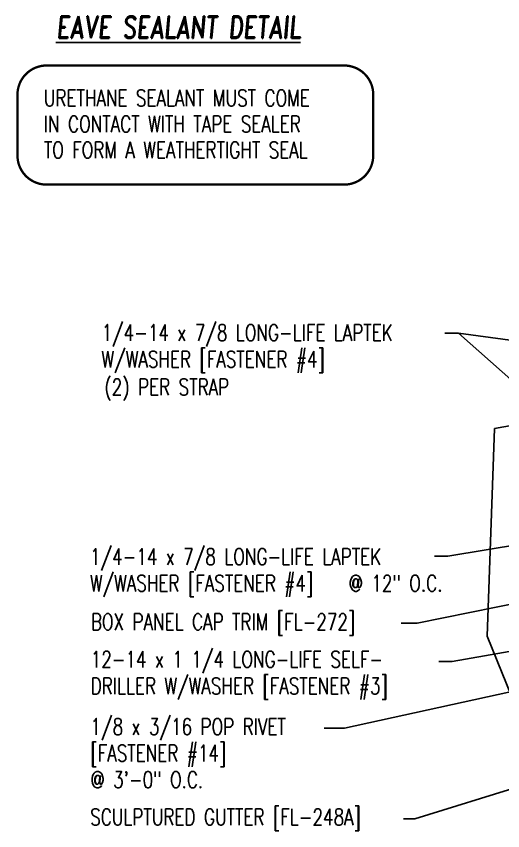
# Model space of a CAD drawing. Header units: inches. Extents: x -2.3 to 40.2, y 3.4 to 51.7.
# Drawn here: x 0.33 to 11.46, y 13.97 to 32.61 of the extents above; entities that cross this region are included whole.
import ezdxf

# ---------------------------------------------------------------- set-up
doc = ezdxf.new("R2010")
doc.units = ezdxf.units.IN
doc.header["$MEASUREMENT"] = 0
for name, color, linetype in [('LABEL', 6, 'Continuous'), ('TEXT', 2, 'Continuous'), ('TRIM', 6, 'Continuous')]:
    doc.layers.add(name, color=color, linetype=linetype)
doc.styles.add('ROMAND', font='romand', dxfattribs={"height": 0.075})
doc.styles.add('TEXT', font='SIMPLEX', dxfattribs={"width": 0.75, "height": 6})
doc.styles.add('TEXT1', font='ROMANS.shx', dxfattribs={"width": 0.75, "height": 0.375})
doc.dimstyles.new('DETAIL$7', dxfattribs={"dimscale": 4, "dimtxt": 6, "dimasz": 0.125, "dimexe": 0.0625, "dimexo": 0.125, "dimgap": 0.0625, "dimtad": 1, "dimdec": 5, "dimzin": 3, "dimdsep": 46, "dimlunit": 4, "dimtxsty": 'TEXT', "dimblk": 'ARCHTICK', "dimcen": 0.0625, "dimclrd": 7, "dimclre": 7, "dimclrt": 2, "dimadec": 0, "dimazin": 0, "dimtfac": 0.666667, "dimtdec": 5, "dimtmove": 0, "dimatfit": 3, "dimfxl": 0, "dimfrac": 2, "dimtolj": 1, "dimtzin": 3, "dimarcsym": 0})

# ---------------------------------------------------------------- blocks, each defined once
blk = doc.blocks.new('FD-F4')
at = {"layer": 'TEXT', "style": 'TEXT1', "width": 0.75}
for s, p in [('1/4-14 x 7/8 LONG-LIFE LAPTEK', (0.0047, -0.0408)), ('W/WASHER [FASTENER #4]', (0.0047, -0.1926))]:
    blk.add_text(s, height=0.09375, dxfattribs=at).set_placement(p)
blk.add_attdef('(QUANTITY)', (1.4847, -0.1926), '', height=0.0938, dxfattribs=at)
at = {"layer": 'TEXT', "style": 'TEXT1', "flags": 1}
for tag, p in [('Color', (0.0624, -0.4349)), ('Calc', (0.0624, -0.4349)), ('Opt1', (0.0624, -0.4349)), ('Opt2', (0.0624, -0.4349)), ('Opt3', (0.0624, -0.4349)), ('Description', (0.0624, -0.4349)), ('Multiple', (0.0624, -0.4349)), ('Part', (0.0624, -0.4349)), ('Spare1', (0.0624, -0.6224)), ('Spare2', (0.0624, -0.6224)), ('Spare3', (0.0624, -0.6224)), ('Spare4', (0.0624, -0.6224)), ('Spare5', (0.0624, -0.6224)), ('Spare6', (0.0624, -0.6224)), ('Spare7', (0.0624, -0.6224)), ('Spare8', (0.0624, -0.6224)), ('Spare9', (0.0624, -0.6224)), ('Spare10', (0.0624, -0.6224))]:
    blk.add_attdef(tag, p, '', height=0.0938, dxfattribs=at)
blk = doc.blocks.new('_ArchTick')
at = {"color": 0, "linetype": 'ByBlock', "const_width": 0.15}
blk.add_lwpolyline([(-0.5, -0.5), (0.5, 0.5)], dxfattribs=at)
blk = doc.blocks.new('FD-F14')
at = {"layer": 'TEXT', "style": 'TEXT1', "width": 0.75}
for s, p in [('1/8 x 3/16 POP RIVET', (0.0047, -0.0408)), ('[FASTENER #14]', (0.0047, -0.1926))]:
    blk.add_text(s, height=0.09375, dxfattribs=at).set_placement(p)
blk.add_attdef('(QUANTITY)', (0.0047, -0.3444), '', height=0.0938, dxfattribs=at)
blk = doc.blocks.new('FD-F3')
at = {"layer": 'TEXT', "style": 'TEXT1', "width": 0.75}
for s, p in [('12-14 x 1 1/4 LONG-LIFE SELF-', (0.0047, -0.0408)), ('DRILLER W/WASHER [FASTENER #3]', (0.0047, -0.1926))]:
    blk.add_text(s, height=0.09375, dxfattribs=at).set_placement(p)
blk.add_attdef('(QUANTITY)', (0.0047, -0.3444), '', height=0.0938, dxfattribs=at)
blk = doc.blocks.new('seal_note_tape')
at = {"layer": 'TEXT', "color": 6, "const_width": 0.0533}
blk.add_lwpolyline([(0.027, 0.693), (0.027, 2.086, -0.414214), (0.693, 2.753), (7.503, 2.753, -0.414214), (8.169, 2.086), (8.169, 0.693, -0.414214), (7.503, 0.027), (0.693, 0.027, -0.414214)], format="xyb", close=True, dxfattribs=at)
at = {"layer": 'TEXT', "style": 'TEXT1', "width": 0.75}
for s, p in [('URETHANE SEALANT MUST COME', (0.63, 1.82)), ('IN CONTACT WITH TAPE SEALER', (0.63, 1.227)), ('TO FORM A WEATHERTIGHT SEAL', (0.63, 0.633))]:
    blk.add_text(s, height=0.375, dxfattribs=at).set_placement(p)
blk = doc.blocks.new('LAY-LAB')
at = {"layer": 'LABEL', "color": 6, "style": 'ROMAND', "oblique": 5, "width": 0.75}
blk.add_attdef('LAY-LAB', (0.017, 0.0362), '', height=0.1875, dxfattribs=at)

msp = doc.modelspace()

# ---------------------------------------------------------------- linework, layer by layer
at = {"layer": 'TRIM'}
msp.add_lwpolyline([(16.33644, 21.5656), (17.32125, 21.73925), (17.32125, 14.80558), (12.88961, 14.02416), (11.11023, 18.42829), (11.276, 23.17539), (12.26081, 23.34904), (12.34764, 22.85664)], dxfattribs=at)

# ---------------------------------------------------------------- block references
at = {"layer": 'LABEL', "xscale": 2.666666666666686, "yscale": 2.666666666666679, "zscale": 2.66666666666668}
msp.add_blockref('LAY-LAB', (1.20303, 32.01272), dxfattribs=at).add_auto_attribs({'LAY-LAB': '%%UEAVE SEALANT DETAIL'})
at = {"layer": 'TEXT'}
msp.add_blockref('seal_note_tape', (0.33126, 28.73046), dxfattribs=at)
at = {"layer": 'TEXT', "xscale": 4, "yscale": 4, "zscale": 4}
for name, p in [('FD-F4', (2.26393, 25.34486)), ('FD-F3', (2.01698, 17.86914))]:
    msp.add_blockref(name, p, dxfattribs=at)
for name, p, values in [('FD-F4', (1.99982, 20.21902), {'(QUANTITY)': '@ 12" O.C.'}), ('FD-F14', (2.01014, 16.33026), {'(QUANTITY)': '@ 3\'-0" O.C.'})]:
    msp.add_blockref(name, p, dxfattribs=at).add_auto_attribs(values)

# ---------------------------------------------------------------- texts
at = {"layer": 'TEXT', "style": 'TEXT1', "width": 0.75}
for s, p in [('(2) PER STRAP', (2.34713, 23.93925)), ('BOX PANEL CAP TRIM [FL-272]', (2.03939, 18.56502)), ('SCULPTURED GUTTER [FL-248A]', (2.02369, 14.09831))]:
    msp.add_text(s, height=0.375, dxfattribs=at).set_placement(p)

# ---------------------------------------------------------------- leaders
for points in [[(17.44269, 20.32386), (9.50449, 18.72477), (9.13938, 18.72477)], [(18.42846, 19.28279), (10.30989, 17.84473), (9.99847, 17.84473)], [(17.36845, 18.41354), (7.84002, 16.32077), (7.37826, 16.32077)], [(12.42662, 15.17011), (9.44968, 14.24619), (9.19195, 14.24619)]]:
    msp.add_leader(points, dimstyle='DETAIL$7')
at = {"layer": 'TEXT'}
for points in [[(12.48496, 23.55242), (10.4549, 25.35596), (10.13651, 25.35596)], [(17.54598, 24.38931), (10.4549, 25.35596), (10.13651, 25.35596)], [(16.6335, 21.32182), (10.20674, 20.25251), (9.8984, 20.25251)]]:
    msp.add_leader(points, dimstyle='DETAIL$7', dxfattribs=at)

doc.saveas('drawing.dxf')
